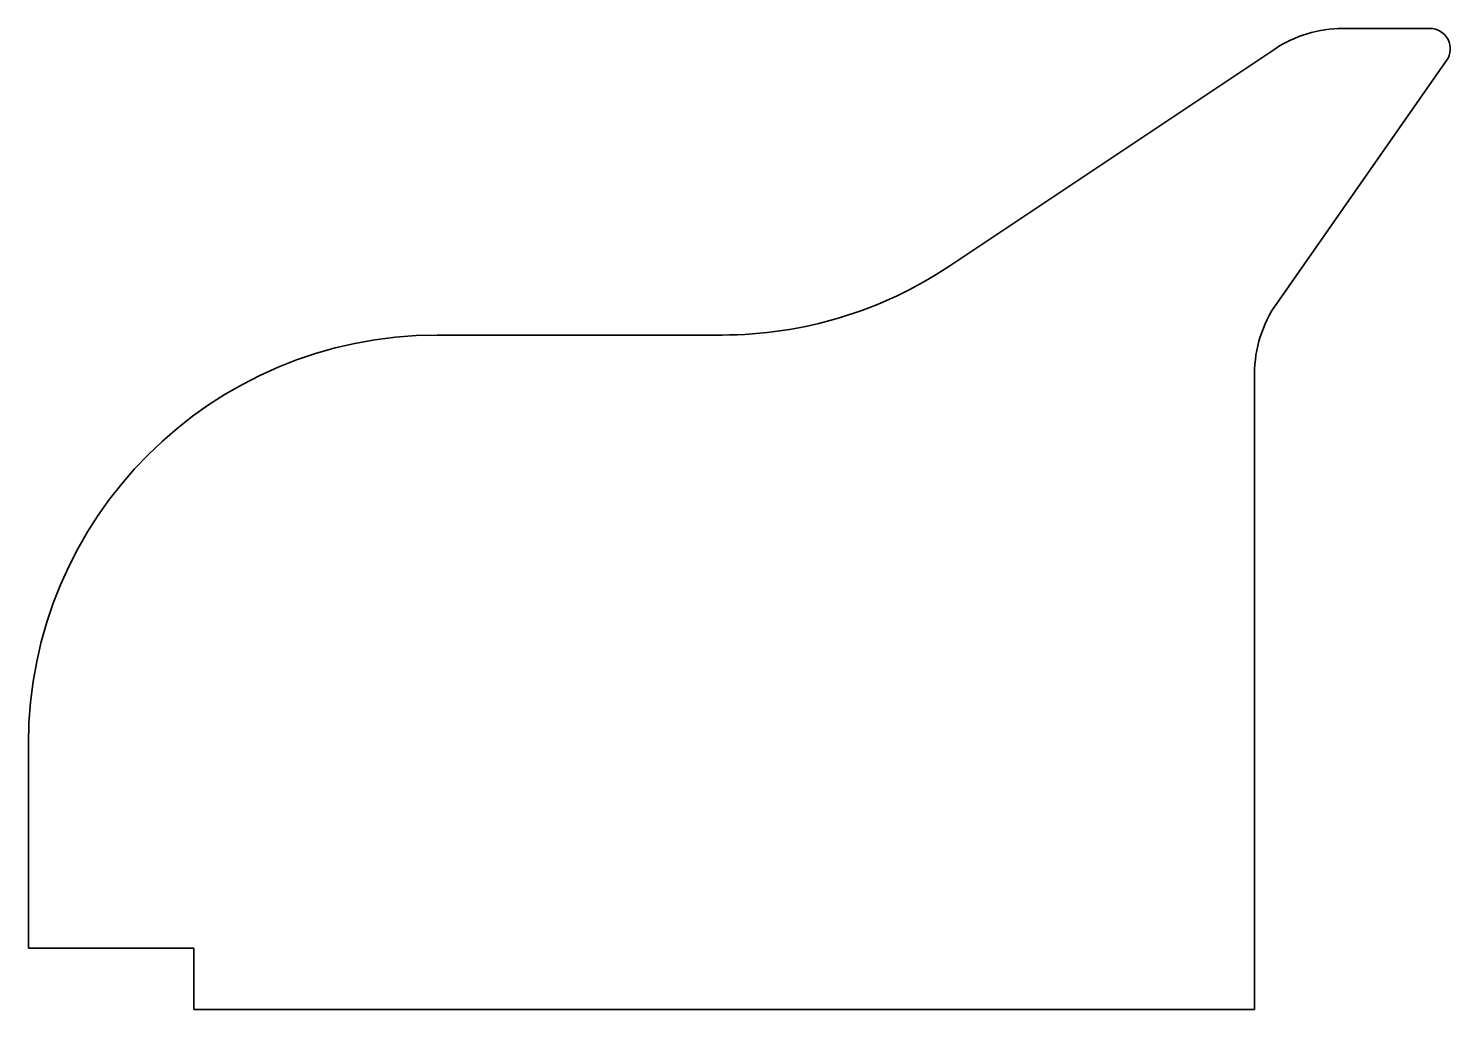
# Model space of a CAD drawing. Header units: inches. Extents: x 0 to 69.6, y 0 to 48.
import ezdxf

# ---------------------------------------------------------------- set-up
doc = ezdxf.new("R2010")
doc.units = ezdxf.units.IN
doc.header["$MEASUREMENT"] = 0
doc.layers.add('SIMUMAK Visible (ISO)', color=7, linetype='Continuous', lineweight=35)

# ---------------------------------------------------------------- blocks, each defined once
blk = doc.blocks.new('CD-IND-30-CARLIT-01_Sheet_8_CD-IND-30-CARLIT-01')
at = {"layer": 'SIMUMAK Visible (ISO)'}
for p, q in [((33.791, 24), (29.528, 24)), ((26.201, 22.993), (10.247, 12.358)), ((26.294, 10.55), (34.61, 22.426)), ((-14.791, 9), (-0.846, 9)), ((25.209, 7.108), (25.209, -24)), ((-34.791, -21), (-34.791, -11)), ((-34.791, -21), (-26.691, -21)), ((-26.691, -21), (-26.691, -24)), ((25.209, -24), (-26.691, -24))]:
    blk.add_line(p, q, dxfattribs=at)
at = {"layer": 'SIMUMAK Visible (ISO)', "extrusion": (0, 0, -1)}
for centre, radius, start, end in [((-29.528, 18), 6, 56.31359, 90), ((-33.791, 23), 1, 90, 215), ((14.791, -11), 20, 0, 90)]:
    blk.add_arc(centre, radius, start, end, dxfattribs=at)
at = {"layer": 'SIMUMAK Visible (ISO)'}
for centre, radius, start, end in [((-0.846, 29), 20, 270, 303.68641), ((31.209, 7.108), 6, 145, 180)]:
    blk.add_arc(centre, radius, start, end, dxfattribs=at)

msp = doc.modelspace()

# ---------------------------------------------------------------- block references
msp.add_blockref('CD-IND-30-CARLIT-01_Sheet_8_CD-IND-30-CARLIT-01', (34.791, 24))

doc.saveas('drawing.dxf')
